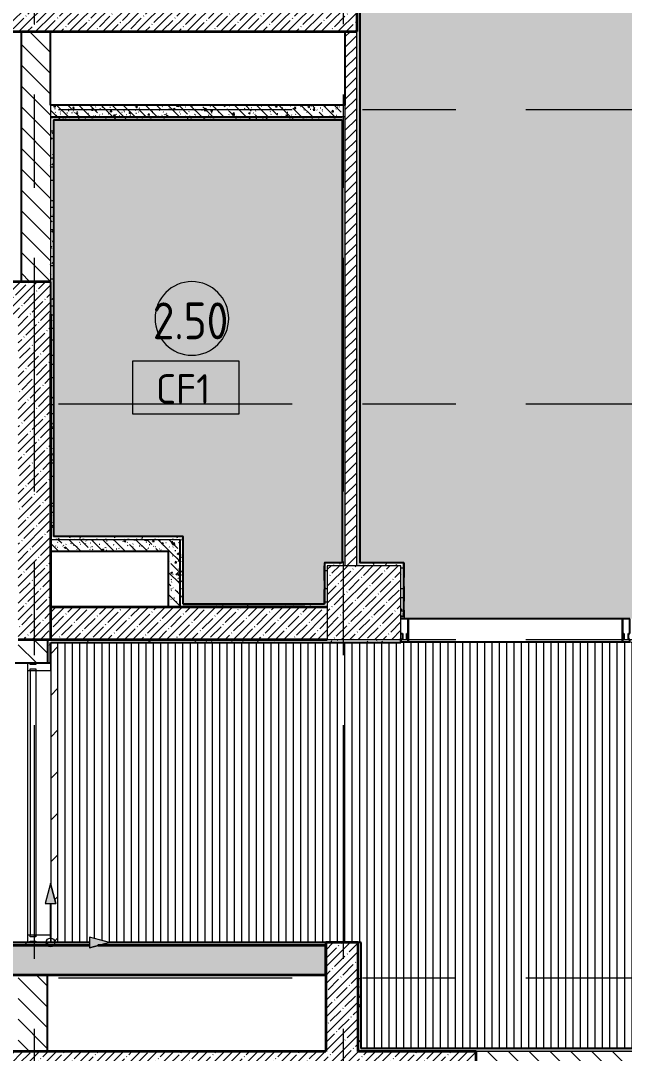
# Model space of a CAD drawing. Header units: millimetres. Extents: x 81663 to 277412, y -8553 to 29000.
# Drawn here: x 98517 to 102618, y 10588 to 17605 of the extents above; entities that cross this region are included whole.
import ezdxf

# ---------------------------------------------------------------- set-up
doc = ezdxf.new("R2010")
doc.units = ezdxf.units.MM
doc.linetypes.add('200_ШТРИХ__ш1_п0_6_', pattern=[160, 100, -60])
doc.linetypes.add('Осевая', pattern=[3175, 635, -476.25, 1587.5, -476.25])
for name, color, linetype, lineweight in [('A-AREA-IDEN', 7, 'Continuous', 9), ('A-CLNG-IDEN', 7, 'Continuous', 9), ('A-DETL', 7, 'Continuous', 9), ('A-DETL-GENF', 7, 'Continuous', 9), ('A-DETL-MBND', 7, '200_ШТРИХ__ш1_п0_6_', 9), ('A-DETL-MBND-1', 7, 'Continuous', 9), ('A-FLOR', 7, 'Continuous', 9), ('A-FLOR-1', 7, 'Continuous', 35), ('A-GLAZ-CWMG', 7, 'Continuous', 9), ('A-GLAZ-CWMG-1', 7, 'Continuous', 25), ('A-WALL', 7, 'Continuous', 9), ('I-WALL', 7, 'Continuous', 9), ('S-COLS', 7, 'Continuous', 9), ('Оси-2', 7, 'Осевая', 9)]:
    doc.layers.add(name, color=color, linetype=linetype, lineweight=lineweight)
for name, color, linetype, lineweight, true_color in [('A-DETL-GENF-1', 7, 'Continuous', 9, 0x004000), ('A-WALL-1', 7, 'Continuous', 35, 0x3c3c3c), ('A-WALL-3', 7, 'Continuous', 25, 0x3c3c3c), ('A-WALL-FNSH-1', 7, 'Continuous', 13, 0x3c3c3c)]:
    doc.layers.add(name, color=color, linetype=linetype, lineweight=lineweight, true_color=true_color)
doc.styles.add('GOST Common', font='GOST_Common.ttf', dxfattribs={"width": 0.9, "height": 250})
doc.styles.add('GOST Common_1', font='GOST_Common.ttf', dxfattribs={"height": 200})
pattern_1 = [(45, (0, 0), (-57.024626, 57.024626), []), (45, (57.025, 0), (-57.024626, 57.024626), [100.806, -20.161, 3.353, -16.808])]
pattern_2 = [(135, (0, 0), (-70.71068, -70.71068), [])]
pattern_3 = [(135, (0, 0), (-75.43415, -75.43415), [106.68, -17.78, 3.556, -17.78]), (135, (0, 75.39), (-75.43415, -75.43415), []), (50, (0, 0), (127.52922, -11.15758), [13.335, -146.685]), (355, (0, 0), (-24.66966, 133.74002), [10.668, -117.348]), (100.451, (10.63, -0.93), (102.85973, 122.58178), [11.333, -124.663]), (46.184, (0, 35.56), (189.75516, -29.43036), [20.002, -220.027]), (96.636, (15.81, 33.1), (166.1822, 173.1996), [17, -186.995]), (351.184, (0, 35.56), (166.18393, 173.19757), [16.002, -176.022]), (21, (17.78, 26.67), (106.13027, -71.58603), [13.335, -146.685]), (326, (17.78, 26.67), (43.26188, 128.93175), [10.668, -117.348]), (71.451, (26.62, 20.7), (149.39198, 57.34505), [11.333, -124.663]), (37.5, (0, 0), (2.162228, 59.188357), [3.353, -112.573, 3.353, -115.773, -117.792]), (37.5, (0, 0), (2.162228, 59.188357), [-235.052, 3.353, -114.44]), (7.5, (0, 0), (46.773857, 70.126152), [3.353, -64.567, 3.353, -109.906, -44.894]), (7.5, (0, 0), (46.773857, 70.126152), [-181.178, 3.353, -41.542]), (327.5, (-39.65, 0), (94.913671, -4.010093), [3.353, -41.097, 3.353, -135.331, -184.023]), (327.5, (-39.65, 0), (94.913671, -4.010093), [-183.134, 3.353, -180.67]), (317.5, (-57.43, 0), (103.69057, 17.79882), [3.353, -54.432, 3.353, -88.748, -130.683]), (317.5, (-57.43, 0), (103.69057, 17.79882), [-149.885, 3.353, -127.33])]
pattern_4 = [(0, (0, 0), (121.92, 30.48), [10.058, -81.382, 10.058, -81.382, -487.68]), (0, (0, 0), (121.92, 30.48), [-182.88, 10.058, -172.822, 10.058, -81.382, -213.36]), (0, (0, 0), (121.92, 30.48), [-457.2, 10.058, -50.902, 10.058, -142.342]), (120, (45.72, 15.24), (-87.356454, 90.345817), [10.058, -81.382, 10.058, -81.382, -487.68]), (120, (45.72, 15.24), (-87.356454, 90.345817), [-182.88, 10.058, -172.822, 10.058, -81.382, -213.36]), (120, (45.72, 15.24), (-87.356454, 90.345817), [-457.2, 10.058, -50.902, 10.058, -142.342]), (240, (60.96, 76.2), (-34.563546, -120.825817), [10.058, -81.382, 10.058, -81.382, -487.68]), (240, (60.96, 76.2), (-34.563546, -120.825817), [-182.88, 10.058, -172.822, 10.058, -81.382, -213.36]), (240, (60.96, 76.2), (-34.563546, -120.825817), [-457.2, 10.058, -50.902, 10.058, -142.342])]

# ---------------------------------------------------------------- blocks, each defined once
blk = doc.blocks.new('BSC_Колонна _Прямоугольная - 500х500-17857564-План потолков с обозначением видов отделки и геометрии 2 этажа в осях 23-33')
at = {"layer": 'S-COLS'}
h = blk.add_hatch(dxfattribs=at)
h.set_pattern_fill('FP_14', color=256, style=0, pattern_type=2)
h.set_pattern_definition([(45, (-100850, -13650), (-57.024626, 57.024626), []), (45, (-100792.975, -13650), (-57.024626, 57.024626), [100.806, -20.161, 3.353, -16.808])])
h.paths.add_polyline_path([(-250, -250), (250, -250), (250, 250), (-250, 250), (-250, -212.1)])
for p, q in [((250, 250), (-250, 250)), ((-250, 250), (-250, -250)), ((250, -250), (250, 250)), ((-250, -250), (250, -250))]:
    blk.add_line(p, q, dxfattribs=at)
blk = doc.blocks.new('Прямоугольный импост - Импост структурный с накладкой - 160мм Темный-32470440-План потолков с обозначением видов отделки и геометрии 2 этажа в осях 23-33')
at = {"layer": 'A-GLAZ-CWMG'}
for p, q in [((0, 17), (-50, 17)), ((-50, 17), (-50, 0)), ((-50, 0), (-40, 0)), ((-40, 0), (-40, -40)), ((-10, -40), (-10, 0)), ((-10, 0), (0, 0)), ((0, 0), (0, 17)), ((-40, -40), (-50, -40)), ((-50, -40), (-50, -140)), ((0, -40), (-10, -40)), ((0, -140), (0, -40)), ((-50, -140), (0, -140))]:
    blk.add_line(p, q, dxfattribs=at)
blk = doc.blocks.new('Системная панель - Стекло - 40мм-32470441-План потолков с обозначением видов отделки и геометрии 2 этажа в осях 23-33')
at = {"layer": 'A-DETL-MBND'}
h = blk.add_hatch(dxfattribs=at)
h.set_pattern_fill('FP_27', color=256, style=0, pattern_type=2)
h.set_pattern_definition([(153.435, (12163, -98327), (-3066.99, -1022.333), [1270, -762, 1270, -762, -1615.613]), (153.435, (12163, -98327), (-3066.99, -1022.333), [-4064, 508, -1107.61]), (153.435, (12099.5, -98390.5), (-3066.99, -1022.333), [1016, -1270, 762, -762, -1869.613]), (153.435, (12099.5, -98390.5), (-3066.99, -1022.333), [-3810, 889, -980.61]), (153.435, (11909, -98390.5), (-3066.99, -1022.333), [762, -1524, 508, -762, -2123.613]), (153.435, (11909, -98390.5), (-3066.99, -1022.333), [-3556, 1143, -980.61]), (153.435, (12099.5, -98200), (-3066.99, -1022.333), [762, -1524, 635, -25618.61]), (153.435, (11909, -98009.5), (-3066.99, -1022.333), [381, -1905, 254, -25999.61]), (153.435, (11591.5, -98327), (-3066.99, -1022.333), [254, -1905, 254, -1016, -2250.613]), (153.435, (11591.5, -98327), (-3066.99, -1022.333), [-3429, 635, -1615.61]), (153.435, (11782, -97184), (-3066.99, -1022.333), [1270, -1905, 1524, -1006.01]), (153.435, (11972.5, -97184), (-3066.99, -1022.333), [1778, -1270, 1905, -752.01]), (153.435, (11909, -97057), (-3066.99, -1022.333), [2032, -1016, 1524, -1107.61]), (153.435, (11718.5, -96866.5), (-3066.99, -1022.333), [1270, -1778, 1016, -1615.61]), (153.435, (11337.5, -97057), (-3066.99, -1022.333), [635, -2540, 762, -1742.61]), (153.435, (11528, -96676), (-3066.99, -1022.333), [508, -2540, 508, -2123.61])])
h.paths.add_polyline_path([(910, 0), (910, 40), (900, 40), (900, 0)])
h.paths.add_polyline_path([(-900, 40), (-910, 40), (-910, 0), (-900, 0)])
blk = doc.blocks.new('Прямоугольный импост - Импост структурный с накладкой - 160мм Темный-32470442-План потолков с обозначением видов отделки и геометрии 2 этажа в осях 23-33')
at = {"layer": 'A-GLAZ-CWMG'}
for p, q in [((-50, 0), (-50, 17)), ((-50, 17), (0, 17)), ((-40, 0), (-50, 0)), ((-40, -40), (-40, 0)), ((-10, 0), (-10, -40)), ((0, 0), (-10, 0)), ((0, 17), (0, 0)), ((-50, -140), (-50, -40)), ((-50, -40), (-40, -40)), ((-10, -40), (0, -40)), ((0, -40), (0, -140)), ((-1, -140), (-50, -140))]:
    blk.add_line(p, q, dxfattribs=at)
blk = doc.blocks.new('Прямоугольный импост - Импост структурный с накладкой - 160мм Темный-31920696-План потолков с обозначением видов отделки и геометрии 2 этажа в осях 23-33')
at = {"layer": 'A-GLAZ-CWMG'}
for p, q in [((98564, 13190), (98581, 13190)), ((98564, 13190), (98564, 11390)), ((98581, 13190), (98621, 13190)), ((98581, 13190), (98581, 11390)), ((98621, 13190), (98721, 13190)), ((98621, 13190), (98621, 11390)), ((98721, 13190), (98721, 11736.4)), ((98721, 11605.8), (98721, 11390)), ((98581, 11390), (98564, 11390)), ((98621, 11390), (98581, 11390)), ((98721, 11390), (98621, 11390))]:
    blk.add_line(p, q, dxfattribs=at)
blk = doc.blocks.new('Прямоугольный импост - Импост структурный с накладкой - 160мм Темный-32426299-План потолков с обозначением видов отделки и геометрии 2 этажа в осях 23-33')
at = {"layer": 'A-GLAZ-CWMG-1'}
for p, q in [((0, 17), (-50, 17)), ((-50, 17), (-50, 0)), ((-50, 0), (-40, 0)), ((-40, 0), (-40, -40)), ((-10, -40), (-10, 0)), ((-10, 0), (0, 0)), ((0, 0), (0, 17)), ((-40, -40), (-50, -40)), ((-50, -40), (-50, -140)), ((0, -40), (-10, -40)), ((-50, -140), (0, -140))]:
    blk.add_line(p, q, dxfattribs=at)
blk = doc.blocks.new('Прямоугольный импост - Импост структурный с накладкой - 160мм Темный-32426293-План потолков с обозначением видов отделки и геометрии 2 этажа в осях 23-33')
at = {"layer": 'A-GLAZ-CWMG-1'}
for p, q in [((-25, 0), (-25, 17)), ((-25, 17), (25, 17)), ((-15, 0), (-25, 0)), ((-15, -40), (-15, 0)), ((25, 0), (15, 0)), ((15, 0), (15, -40)), ((25, 17), (25, 0)), ((-25, -140), (-25, -40)), ((-25, -40), (-15, -40)), ((15, -40), (25, -40)), ((25, -40), (25, -140)), ((25, -140), (-25, -140))]:
    blk.add_line(p, q, dxfattribs=at)
blk = doc.blocks.new('Прямоугольный импост - Импост структурный с накладкой - 160мм Темный-32427026-План потолков с обозначением видов отделки и геометрии 2 этажа в осях 23-33')
at = {"layer": 'A-GLAZ-CWMG-1'}
for p, q in [((102605, 13540), (101150, 13540)), ((101150, 13540), (101150, 13440)), ((102605, 13440), (102605, 13540)), ((101150, 13440), (101150, 13400)), ((102605, 13400), (102605, 13440)), ((101150, 13400), (101150, 13383)), ((101150, 13383), (102605, 13383)), ((102605, 13383), (102605, 13400))]:
    blk.add_line(p, q, dxfattribs=at)
blk = doc.blocks.new('Начало раскладки_красным - Начало раскладки_красным-26112293-План потолков с обозначением видов отделки и геометрии 2 этажа в осях 23-33')
at = {"layer": 'A-DETL-GENF'}
for points in [[(-36.2, 264.8), (36.2, 264.8), (0, 400)], [(264.8, -36.2), (400, 0), (264.8, 36.2)]]:
    blk.add_hatch(color=256, dxfattribs=at).paths.add_polyline_path(points)
for p, q in [((0, 400), (-36.2, 264.8)), ((0, 400), (-36.2, 264.8)), ((36.2, 264.8), (0, 400)), ((0, 400), (36.2, 264.8)), ((-36.2, 264.8), (36.2, 264.8)), ((-36.2, 264.8), (36.2, 264.8)), ((0, 30), (0, 264.8)), ((30, 0), (264.8, 0)), ((400, 0), (264.8, 36.2)), ((264.8, 36.2), (264.8, -36.2)), ((400, 0), (264.8, 36.2)), ((264.8, 36.2), (264.8, -36.2)), ((400, 0), (264.8, -36.2)), ((264.8, -36.2), (400, 0))]:
    blk.add_line(p, q, dxfattribs=at)
blk.add_circle((0, 0), 30, dxfattribs=at)
blk = doc.blocks.new('Марка_Помещения - Номер-25198446-План потолков с обозначением видов отделки и геометрии 2 этажа в осях 23-33')
at = {"layer": 'A-AREA-IDEN'}
for start, end in [(360, 180), (180, 360)]:
    blk.add_arc((0, 0), 2.5, start, end, dxfattribs=at)
blk = doc.blocks.new('М_потолков - Марка_ Имя типа-25382930-План потолков с обозначением видов отделки и геометрии 2 этажа в осях 23-33')
at = {"layer": 'A-CLNG-IDEN'}
for p, q in [((3.625, 1.984375), (-3.625, 1.984375)), ((-3.625, 1.984375), (-3.625, -1.59375)), ((3.625, -1.59375), (3.625, 1.984375)), ((-3.625, -1.59375), (3.625, -1.59375))]:
    blk.add_line(p, q, dxfattribs=at)

msp = doc.modelspace()

# ---------------------------------------------------------------- hatches: boundary and pattern name
at = {"layer": 'A-DETL-GENF-1'}
h = msp.add_hatch(dxfattribs=at)
h.set_pattern_fill('FP_28', color=256, style=0, pattern_type=2)
h.set_pattern_definition([(45, (0, 0), (-141.42136, 141.42136), [])])
h.paths.add_polyline_path([(98756.1, 11341), (98769.7, 11341), (98769.7, 13380), (98721, 13380), (98721, 11736.4), (98756.1, 11605.8), (98721, 11605.7), (98721, 11341)])
at = {"layer": 'A-DETL-MBND'}
h = msp.add_hatch(dxfattribs=at)
h.set_pattern_fill('FP_20', color=256, style=0, pattern_type=2)
h.set_pattern_definition([(90, (120019.74, 2935.26), (-50, 3e-15), [])])
h.paths.add_polyline_path([(120776.3, 10621), (121189, 10621), (121189, 12429), (120359, 12429), (120359, 13379), (98721, 13379), (98721, 11736.4), (98756.1, 11605.8), (98721, 11605.7), (98721, 11341), (98984.8, 11341), (98984.7, 11377.4), (99120, 11341), (100830, 11341), (100830, 10621), (118188.1, 10621)])
at = {"layer": 'A-DETL-MBND-1'}
h = msp.add_hatch(color=256, dxfattribs=at)
h.paths.add_polyline_path([(105247.6, 13540), (105550, 13540), (105550, 13557), (105530, 13557), (105530, 13980), (105550, 13980), (105549, 14000), (105530, 14000), (105530, 14011), (105549, 14011), (105550, 21129), (101171, 21129), (101171, 20749), (100820, 20749), (100820, 13920), (101121, 13920), (101121, 13540), (104125, 13540)])
h.paths.add_polyline_path([(109839, 13631), (109839, 14011), (110550, 14011), (110550, 20308), (110330, 20308), (110329, 21129), (108491, 21129), (108490, 20749), (108130, 20749), (108130, 21129), (106070, 21129), (106070, 20749), (106060, 20749), (106060, 14011), (109551, 14011), (109551, 13631), (109833, 13631)])
msp.add_hatch(color=256, dxfattribs=at).paths.add_polyline_path([(99622.4, 13640), (100579, 13640), (100580, 13920), (100700, 13920.2), (100700, 16929), (98740, 16929), (98741, 14100), (99620, 14100), (99621, 13640)])
at = {"layer": 'A-FLOR'}
h = msp.add_hatch(dxfattribs=at)
h.set_pattern_fill('FP_1', color=256, style=0, pattern_type=2)
h.set_pattern_definition(pattern_1)
h.paths.add_polyline_path([(98213.3, 11120), (100589, 11120), (100589, 11320), (99040.9, 11320), (98984.8, 11304.9), (98984.7, 11320), (98213.2, 11320), (98213.3, 11304.6), (98155.7, 11320), (97639, 11320), (97639, 11120), (98078, 11120)])
h.paths.add_polyline_path([(115600.4, 13900), (116100.4, 13900), (116100.4, 20900), (115600.4, 20900), (115600.4, 16568.1)])
h.paths.add_polyline_path([(110550, 13900), (111050, 13900), (111050, 20900), (110550, 20900), (110550, 14481.3)])
h.paths.add_polyline_path([(105550, 13900), (106050, 13900), (106050, 20900), (105550, 20900), (105550, 16568.1)])
at = {"layer": 'I-WALL'}
h = msp.add_hatch(dxfattribs=at)
h.set_pattern_fill('FP_17', color=256, style=0, pattern_type=2)
h.set_pattern_definition(pattern_4)
h.paths.add_polyline_path([(100800, 13900), (100820, 13900), (100820, 20755), (100800, 20755), (100800, 14481.3)])
h = msp.add_hatch(dxfattribs=at)
h.set_pattern_fill('FP_1', color=256, style=0, pattern_type=2)
h.set_pattern_definition(pattern_1)
h.paths.add_polyline_path([(100720, 17530), (100800, 17530), (100800, 17750), (94580, 17750), (94580, 17530), (100071.4, 17530)])
h = msp.add_hatch(dxfattribs=at)
h.set_pattern_fill('FP_3', color=256, style=0, pattern_type=2)
h.set_pattern_definition(pattern_2)
h.paths.add_polyline_path([(98720, 15830), (98720, 17530), (98520, 17530), (98520, 15830)])
h = msp.add_hatch(dxfattribs=at)
h.set_pattern_fill('FP_4', color=256, style=0, pattern_type=2)
h.set_pattern_definition([(45, (0, 0), (-35.35534, 35.35534), [])])
h.paths.add_polyline_path([(100720, 13900), (100800, 13900), (100800, 17530), (100720, 17530), (100720, 13920)])
h = msp.add_hatch(dxfattribs=at)
h.set_pattern_fill('FP_8', color=256, style=0, pattern_type=2)
h.set_pattern_definition(pattern_3)
h.paths.add_polyline_path([(100700, 16950), (100720, 16950), (100720, 17030), (98720, 17030), (98720, 16950), (100071.4, 16950)])
h = msp.add_hatch(dxfattribs=at)
h.set_pattern_fill('FP_17', color=256, style=0, pattern_type=2)
h.set_pattern_definition(pattern_4)
h.paths.add_polyline_path([(100699, 16930), (100700, 16930), (100700, 16950), (98720, 16950), (98720, 16930), (100071.4, 16930)])
h = msp.add_hatch(dxfattribs=at)
h.set_pattern_fill('FP_17', color=256, style=0, pattern_type=2)
h.set_pattern_definition(pattern_4)
h.paths.add_polyline_path([(98740, 14080), (98740, 16930), (98720, 16930), (98720, 14080)])
h = msp.add_hatch(dxfattribs=at)
h.set_pattern_fill('FP_17', color=256, style=0, pattern_type=2)
h.set_pattern_definition(pattern_4)
h.paths.add_polyline_path([(100718.4, 13920), (100720, 13920), (100720, 16950), (100700, 16950), (100700, 13920)])
h = msp.add_hatch(dxfattribs=at)
h.set_pattern_fill('FP_1', color=256, style=0, pattern_type=2)
h.set_pattern_definition(pattern_1)
h.paths.add_polyline_path([(98500, 15610), (98720, 15610), (98720, 15830), (94800, 15830), (94800, 15610), (97483.3, 15610)])
h = msp.add_hatch(dxfattribs=at)
h.set_pattern_fill('FP_1', color=256, style=0, pattern_type=2)
h.set_pattern_definition(pattern_1)
h.paths.add_polyline_path([(98720, 13400), (98720, 15610), (98500, 15610), (98500, 13400)])
h = msp.add_hatch(dxfattribs=at)
h.set_pattern_fill('FP_8', color=256, style=0, pattern_type=2)
h.set_pattern_definition(pattern_3)
h.paths.add_polyline_path([(99520, 14000), (99600, 14000), (99600, 14080), (98720, 14080), (98720, 14000), (98777.3, 14000)])
h = msp.add_hatch(dxfattribs=at)
h.set_pattern_fill('FP_17', color=256, style=0, pattern_type=2)
h.set_pattern_definition(pattern_4)
h.paths.add_polyline_path([(99600, 14080), (99620, 14080), (99620, 14100), (98740, 14100), (98740, 14080), (98777.3, 14080)])
h = msp.add_hatch(dxfattribs=at)
h.set_pattern_fill('FP_17', color=256, style=0, pattern_type=2)
h.set_pattern_definition(pattern_4)
h.paths.add_polyline_path([(99620, 13620), (99620, 14080), (99600, 14080), (99600, 13620)])
h = msp.add_hatch(dxfattribs=at)
h.set_pattern_fill('FP_8', color=256, style=0, pattern_type=2)
h.set_pattern_definition(pattern_3)
h.paths.add_polyline_path([(99600, 13620), (99600, 14000), (99520, 14000), (99520, 13620)])
h = msp.add_hatch(dxfattribs=at)
h.set_pattern_fill('FP_17', color=256, style=0, pattern_type=2)
h.set_pattern_definition(pattern_4)
h.paths.add_polyline_path([(100580, 13620), (100600, 13620), (100600, 13920), (100580, 13920), (100580, 13640)])
h = msp.add_hatch(dxfattribs=at)
h.set_pattern_fill('FP_17', color=256, style=0, pattern_type=2)
h.set_pattern_definition(pattern_4)
h.paths.add_polyline_path([(100720, 13900), (100720, 13920), (100600, 13920), (100600, 13900), (100718.4, 13900)])
h = msp.add_hatch(dxfattribs=at)
h.set_pattern_fill('FP_17', color=256, style=0, pattern_type=2)
h.set_pattern_definition(pattern_4)
h.paths.add_polyline_path([(101100, 13900), (101120, 13900), (101120, 13920), (100820, 13920), (100820, 13900)])
h = msp.add_hatch(dxfattribs=at)
h.set_pattern_fill('FP_17', color=256, style=0, pattern_type=2)
h.set_pattern_definition(pattern_4)
h.paths.add_polyline_path([(101120, 13557), (101120, 13900), (101100, 13900), (101100, 13557)])
h = msp.add_hatch(dxfattribs=at)
h.set_pattern_fill('FP_1', color=256, style=0, pattern_type=2)
h.set_pattern_definition(pattern_1)
h.paths.add_polyline_path([(100071.4, 13400), (100600, 13400), (100600, 13620), (98720, 13620), (98720, 13400), (98777.3, 13400)])
h = msp.add_hatch(dxfattribs=at)
h.set_pattern_fill('FP_17', color=256, style=0, pattern_type=2)
h.set_pattern_definition(pattern_4)
h.paths.add_polyline_path([(100447.5, 13620), (100580, 13620), (100580, 13640), (99620, 13640), (99620, 13620), (100071.4, 13620)])
h = msp.add_hatch(dxfattribs=at)
h.set_pattern_fill('FP_3', color=256, style=0, pattern_type=2)
h.set_pattern_definition(pattern_2)
h.paths.add_polyline_path([(98700, 11320), (98700, 11340), (98500, 11340), (98500, 11320)])
h.paths.add_polyline_path([(98500, 13240), (98700, 13240), (98700, 13400), (98500, 13400), (98500, 13390)])
h = msp.add_hatch(dxfattribs=at)
h.set_pattern_fill('FP_17', color=256, style=0, pattern_type=2)
h.set_pattern_definition(pattern_4)
h.paths.add_polyline_path([(98720, 13240), (98720, 13400), (98700, 13400), (98700, 13240)])
h = msp.add_hatch(dxfattribs=at)
h.set_pattern_fill('FP_17', color=256, style=0, pattern_type=2)
h.set_pattern_definition(pattern_4)
h.paths.add_polyline_path([(101100, 13380), (101100, 13400), (98720, 13400), (98721, 13380), (100600, 13380)])
h = msp.add_hatch(dxfattribs=at)
h.set_pattern_fill('FP_17', color=256, style=0, pattern_type=2)
h.set_pattern_definition(pattern_4)
h.paths.add_polyline_path([(100589, 11320), (100589, 11340), (99115.4, 11340), (99040.9, 11320), (100071.4, 11320)])
h.paths.add_polyline_path([(98984.7, 11320), (98984.8, 11320), (98984.7, 11340), (98213.2, 11340), (98213.3, 11320)])
h.paths.add_polyline_path([(98078, 11320), (98155.7, 11320), (98078, 11340), (97639, 11340), (97639, 11320)])
h = msp.add_hatch(dxfattribs=at)
h.set_pattern_fill('FP_1', color=256, style=0, pattern_type=2)
h.set_pattern_definition(pattern_1)
h.paths.add_polyline_path([(100809, 10600), (100809, 11340), (100589, 11340), (100589, 10600)])
h = msp.add_hatch(dxfattribs=at)
h.set_pattern_fill('FP_17', color=256, style=0, pattern_type=2)
h.set_pattern_definition(pattern_4)
h.paths.add_polyline_path([(100809, 10620), (100829, 10620), (100829, 11340), (100809, 11340), (100809, 11187.5)])
h = msp.add_hatch(dxfattribs=at)
h.set_pattern_fill('FP_3', color=256, style=0, pattern_type=2)
h.set_pattern_definition(pattern_2)
h.paths.add_polyline_path([(98700, 10600), (98700, 11120), (98500, 11120), (98500, 10600)])
h = msp.add_hatch(dxfattribs=at)
h.set_pattern_fill('FP_1', color=256, style=0, pattern_type=2)
h.set_pattern_definition(pattern_1)
h.paths.add_polyline_path([(101610, 10380), (101610, 10600), (94210, 10600), (94210, 10380), (101365.5, 10380)])
h = msp.add_hatch(dxfattribs=at)
h.set_pattern_fill('FP_17', color=256, style=0, pattern_type=2)
h.set_pattern_definition(pattern_4)
h.paths.add_polyline_path([(120776.3, 10600), (121190, 10600), (121190, 10620), (100809, 10620), (100809, 10600), (119330, 10600)])
h = msp.add_hatch(dxfattribs=at)
h.set_pattern_fill('FP_3', color=256, style=0, pattern_type=2)
h.set_pattern_definition(pattern_2)
h.paths.add_polyline_path([(107110, 10400), (107130, 10400), (107130, 10600), (101610, 10600), (101610, 10400), (105247.6, 10400)])

# ---------------------------------------------------------------- linework, layer by layer
at = {"layer": 'A-DETL'}
for p, q in [((98769.7, 13380), (98721, 13380)), ((98721, 13380), (98721, 11736.4)), ((98769.7, 11341), (98769.7, 13380)), ((98721, 11605.8), (98721, 11341)), ((98721, 11341), (98769.7, 11341))]:
    msp.add_line(p, q, dxfattribs=at)
at = {"layer": 'A-DETL-MBND'}
for p, q in [((100700, 16929), (98740, 16929)), ((100579, 13640), (100579, 13919)), ((101121, 13920), (101121, 13540)), ((98721, 13380), (98721, 13379)), ((101100, 13379), (98721, 13379)), ((120359, 13379), (98721, 13379)), ((98721, 13379), (98721, 13240)), ((101100, 13379), (101100, 13380)), ((98213.2, 11320), (98984.8, 11320)), ((98721, 11341), (98984.8, 11341)), ((98721, 11341), (98984.8, 11341)), ((99040.9, 11320), (100589, 11320)), ((99119.1, 11341), (100830, 11341)), ((99119.1, 11341), (100830, 11341)), ((100589, 11320), (100589, 11120)), ((100830, 11340), (100830, 11341)), ((100830, 11341), (100830, 10621)), ((100589, 11120), (97639, 11120)), ((100830, 10621), (121189, 10621))]:
    msp.add_line(p, q, dxfattribs=at)
at = {"layer": 'A-FLOR-1'}
for p, q in [((98984.8, 11320), (98213.2, 11320)), ((100589, 11320), (99040.9, 11320)), ((100589, 11120), (100589, 11320)), ((97639, 11120), (100589, 11120))]:
    msp.add_line(p, q, dxfattribs=at)
at = {"layer": 'A-WALL'}
for p, q in [((100800, 13900), (100800, 17530)), ((98720, 17030), (98720, 15830)), ((100720, 17030), (100720, 13900)), ((100720, 16950), (100700, 16950)), ((98720, 14080), (99600, 14080)), ((107130, 10600), (101610, 10600))]:
    msp.add_line(p, q, dxfattribs=at)
at = {"layer": 'A-WALL-1'}
for p, q in [((100800, 20755), (100800, 17530)), ((97720, 17530), (100800, 17530)), ((98720, 15830), (97720, 15830)), ((98720, 15610), (98720, 13400)), ((100600, 13620), (98720, 13620)), ((98500, 13400), (98720, 13400)), ((98720, 13400), (100600, 13400)), ((100589, 11340), (100589, 10600)), ((100809, 11340), (100589, 11340)), ((100809, 10600), (100809, 11340)), ((100589, 10600), (97639, 10600)), ((101610, 10600), (100809, 10600)), ((101610, 10380), (101610, 10600))]:
    msp.add_line(p, q, dxfattribs=at)
at = {"layer": 'A-WALL-3'}
for p, q in [((100820, 20755), (100820, 13920)), ((98520, 17530), (98520, 15830)), ((98720, 17030), (98720, 17530)), ((100720, 17530), (100720, 17030)), ((100720, 17030), (98720, 17030)), ((98720, 16950), (100700, 16950)), ((100700, 16930), (98740, 16930)), ((98740, 16930), (98740, 14100)), ((100700, 16930), (100700, 13920)), ((98720, 15830), (98720, 15610)), ((99620, 14100), (98740, 14100)), ((99600, 13620), (99600, 14080)), ((99620, 13640), (99620, 14100)), ((98720, 14000), (99520, 14000)), ((99520, 14000), (99520, 13620)), ((100580, 13920), (100580, 13640)), ((100700, 13920), (100580, 13920)), ((101120, 13920), (100820, 13920)), ((101120, 13557), (101120, 13920)), ((99620, 13640), (100447.5, 13640)), ((101100, 13557), (101120, 13557)), ((98700, 13400), (98700, 13240)), ((98720, 13400), (98700, 13400)), ((98720, 13240), (98720, 13380)), ((98721, 13380), (101100, 13380)), ((101100, 13380), (101100, 13400)), ((98480, 13240), (98720, 13240)), ((98984.8, 11340), (98213.2, 11340)), ((98500, 11320), (98700, 11320)), ((98700, 11320), (98700, 11340)), ((100589, 11340), (99115.4, 11340)), ((100829, 11340), (100809, 11340)), ((100829, 10620), (100829, 11340)), ((98700, 11120), (98500, 11120)), ((98700, 10600), (98700, 11120)), ((121190, 10620), (100829, 10620))]:
    msp.add_line(p, q, dxfattribs=at)
at = {"layer": 'A-WALL-FNSH-1'}
for p, q in [((100821, 13921), (100821, 20754)), ((98741, 16929), (100699, 16929)), ((98741, 14100), (98741, 16929)), ((100699, 16929), (100699, 13921)), ((99621, 14101), (98740, 14101)), ((99621, 13641), (99621, 14101)), ((100579, 13921), (100579, 13641)), ((100699, 13921), (100579, 13921)), ((101121, 13921), (100821, 13921)), ((101121, 13557), (101121, 13921)), ((100579, 13641), (99621, 13641)), ((100447.5, 13640), (100580, 13640)), ((101120, 13557), (101121, 13557)), ((100830, 11340), (100829, 11340)), ((100830, 10620), (100830, 11340))]:
    msp.add_line(p, q, dxfattribs=at)
at = {"layer": 'Оси-2'}
for p, q in [((100710, 593.7), (100710, 19528.3)), ((98610, 593.7), (98610, 19415.1)), ((84962.9, 17000), (122760, 17000)), ((84962.9, 15000), (122160, 15000)), ((84962.9, 13400), (119719, 13400)), ((84962.9, 11100), (120319, 11100))]:
    msp.add_line(p, q, dxfattribs=at)

# ---------------------------------------------------------------- block references
at = {"layer": 'A-AREA-IDEN', "xscale": 99.99999999999993, "yscale": 99.99999999999993, "zscale": 99.99999999999993}
msp.add_blockref('Марка_Помещения - Номер-25198446-План потолков с обозначением видов отделки и геометрии 2 этажа в осях 23-33', (99680.1, 15581.1), dxfattribs=at)
at = {"layer": 'A-CLNG-IDEN', "xscale": 99.99999999999993, "yscale": 99.99999999999993, "zscale": 99.99999999999993}
msp.add_blockref('М_потолков - Марка_ Имя типа-25382930-План потолков с обозначением видов отделки и геометрии 2 этажа в осях 23-33', (99638.6, 15092.4), dxfattribs=at)
at = {"layer": 'A-DETL-GENF', "rotation": 0.03359668727813597}
msp.add_blockref('Начало раскладки_красным - Начало раскладки_красным-26112293-План потолков с обозначением видов отделки и геометрии 2 этажа в осях 23-33', (98720, 11341), dxfattribs=at)
at = {"layer": 'A-DETL-MBND', "rotation": 269.9999999999999}
msp.add_blockref('Системная панель - Стекло - 40мм-32470441-План потолков с обозначением видов отделки и геометрии 2 этажа в осях 23-33', (98581, 12290), dxfattribs=at)
at = {"layer": 'A-GLAZ-CWMG'}
for name, p, rotation in [('Прямоугольный импост - Импост структурный с накладкой - 160мм Темный-32426299-План потолков с обозначением видов отделки и геометрии 2 этажа в осях 23-33', (101100, 13400), 180), ('Прямоугольный импост - Импост структурный с накладкой - 160мм Темный-32470440-План потолков с обозначением видов отделки и геометрии 2 этажа в осях 23-33', (98581, 13240), 89.99999999999993)]:
    msp.add_blockref(name, p, dxfattribs=dict(at, rotation=rotation))
for name in ['Прямоугольный импост - Импост структурный с накладкой - 160мм Темный-32427026-План потолков с обозначением видов отделки и геометрии 2 этажа в осях 23-33', 'Прямоугольный импост - Импост структурный с накладкой - 160мм Темный-31920696-План потолков с обозначением видов отделки и геометрии 2 этажа в осях 23-33']:
    msp.add_blockref(name, (0, 0), dxfattribs=at)
at = {"layer": 'A-GLAZ-CWMG', "extrusion": (0, 0, -1)}
for name, p, rotation in [('Прямоугольный импост - Импост структурный с накладкой - 160мм Темный-32426293-План потолков с обозначением видов отделки и геометрии 2 этажа в осях 23-33', (-102630, 13400), 180), ('Прямоугольный импост - Импост структурный с накладкой - 160мм Темный-32470442-План потолков с обозначением видов отделки и геометрии 2 этажа в осях 23-33', (-98581, 11340), 270.0000000000001)]:
    msp.add_blockref(name, p, dxfattribs=dict(at, rotation=rotation))
at = {"layer": 'S-COLS'}
msp.add_blockref('BSC_Колонна _Прямоугольная - 500х500-17857564-План потолков с обозначением видов отделки и геометрии 2 этажа в осях 23-33', (100850, 13650), dxfattribs=at)

# ---------------------------------------------------------------- texts
at = {"layer": 'A-AREA-IDEN', "insert": (99414.4, 15689.7), "char_height": 250, "width": 663.797, "attachment_point": 1, "style": 'GOST Common'}
msp.add_mtext('2.50', dxfattribs=at)
at = {"layer": 'A-CLNG-IDEN', "insert": (99435.8, 15202.2), "char_height": 200, "width": 472.996, "attachment_point": 1, "style": 'GOST Common_1'}
msp.add_mtext('CF1', dxfattribs=at)

doc.saveas('drawing.dxf')
